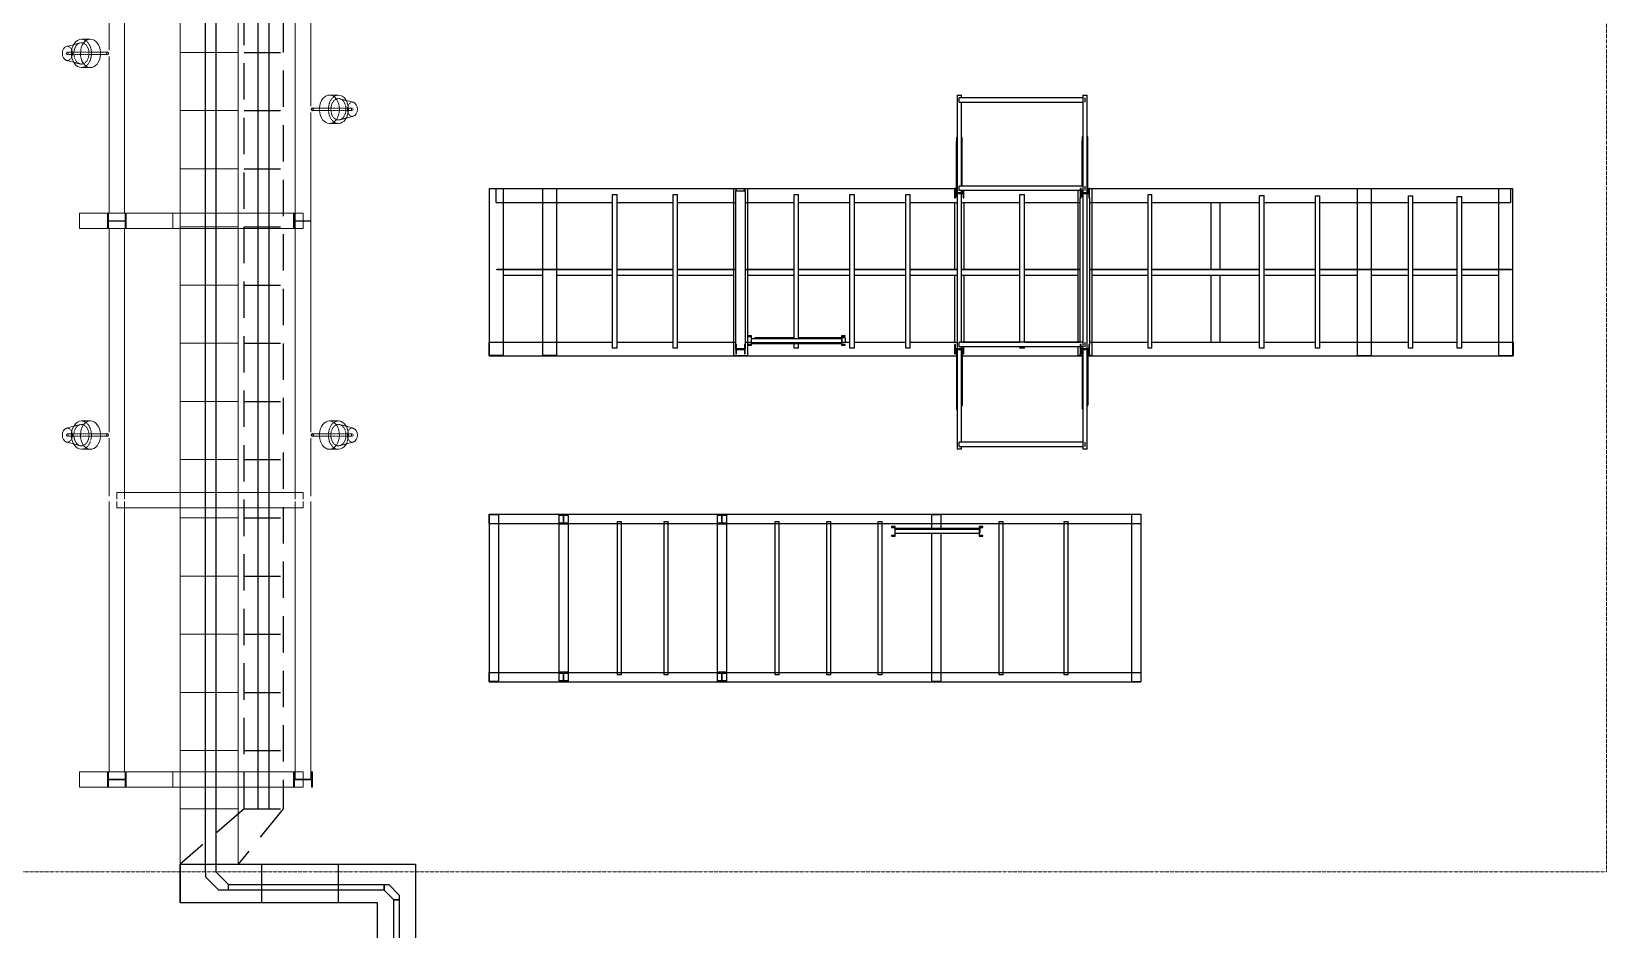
# Model space of a CAD drawing. Header units: inches. Extents: x 19 to 1016051, y 34 to 210034.
# Drawn here: x 144233 to 160474, y 121997 to 131257 of the extents above; entities that cross this region are included whole.
import ezdxf

# ---------------------------------------------------------------- set-up
doc = ezdxf.new("R2010")
doc.units = ezdxf.units.IN
doc.header["$MEASUREMENT"] = 0
for name, pattern in [('CABLEROUTEALL-EMBED 1_DWG$0$HIDDEN2', [0.1875, 0.125, -0.0625]), ('DIVIDE2', [0.625, 0.25, -0.125, 0, -0.125, 0, -0.125]), ('LIGHTINGLAYOUTPROGRESSUNIT-EMBED 1_DWG$0$HIDDEN2', [0.1875, 0.125, -0.0625])]:
    doc.linetypes.add(name, pattern=pattern)
for name, color, linetype in [('CABLE TRAY INSTRUMENTATION', 7, 'Continuous'), ('CABLEROUTEALL-EMBED 1_DWG$0$DwgTemplate', 7, 'Continuous'), ('cables', 7, 'Continuous')]:
    doc.layers.add(name, color=color, linetype=linetype)
for name, color, linetype, lineweight in [('Layout', 6, 'Continuous', 20), ('Pipe Rack Lighting', 1, 'Continuous', 5), ('REV.C CLOUD', 2, 'Continuous', 20)]:
    doc.layers.add(name, color=color, linetype=linetype, lineweight=lineweight)

msp = doc.modelspace()

# ---------------------------------------------------------------- linework, layer by layer
at = {"color": 6}
msp.add_line((145765, 122272), (145765, 122672), dxfattribs=at)
at = {"layer": 'CABLE TRAY INSTRUMENTATION', "color": 6, "linetype": 'CABLEROUTEALL-EMBED 1_DWG$0$HIDDEN2', "ltscale": 3000}
for p, q in [((146427, 123242), (146427, 164642)), ((146827, 142666), (146827, 123242)), ((146427, 131042), (146827, 131042)), ((146427, 130442), (146827, 130442)), ((146427, 130442), (146827, 130442)), ((146427, 130442), (146827, 130442)), ((146427, 129842), (146827, 129842)), ((146427, 129242), (146827, 129242)), ((146427, 129242), (146827, 129242)), ((146427, 128642), (146827, 128642)), ((146427, 128042), (146827, 128042)), ((146427, 127442), (146827, 127442)), ((146427, 126842), (146827, 126842)), ((146427, 126242), (146827, 126242)), ((146427, 125642), (146827, 125642)), ((146427, 125642), (146827, 125642)), ((146427, 125642), (146827, 125642)), ((146427, 125042), (146827, 125042)), ((146427, 124442), (146827, 124442)), ((146427, 124442), (146827, 124442)), ((146427, 123842), (146827, 123842)), ((146427, 123242), (145765, 122672)), ((146827, 123242), (146365, 122672)), ((146427, 123242), (146827, 123242))]:
    msp.add_line(p, q, dxfattribs=at)
at = {"layer": 'CABLE TRAY INSTRUMENTATION', "color": 6}
for p, q in [((145765, 122672), (148192, 122672)), ((145765, 122672), (145765, 122272)), ((146606, 122672), (146606, 122272)), ((147394, 122672), (147394, 122272)), ((148192, 122672), (148192, 97007)), ((147802, 122272), (145765, 122272)), ((147802, 100281), (147802, 122272))]:
    msp.add_line(p, q, dxfattribs=at)
at = {"layer": 'CABLEROUTEALL-EMBED 1_DWG$0$DwgTemplate', "color": 252, "linetype": 'Continuous'}
for p, q in [((153777, 130599), (153777, 126951)), ((153777, 130599), (153823, 130599)), ((153800, 130527), (153800, 130573)), ((155073, 130573), (153800, 130573)), ((153823, 130573), (153823, 130599)), ((155073, 130599), (155073, 126951)), ((155073, 130599), (155119, 130599)), ((155096, 130573), (155096, 130527)), ((155119, 126951), (155119, 130599)), ((153800, 130527), (155073, 130527)), ((153823, 129662), (153823, 130527)), ((153770, 130163), (153770, 130123)), ((153777, 130163), (153770, 130163)), ((153770, 129594), (153770, 130123)), ((153770, 130123), (153775, 130123)), ((153775, 130160), (153777, 130160)), ((153775, 130123), (153775, 130160)), ((153775, 130123), (153775, 129594)), ((153830, 130163), (153823, 130163)), ((153823, 130160), (153830, 130160)), ((153830, 130160), (153830, 130163)), ((153830, 129662), (153830, 130160)), ((155066, 130169), (155066, 130129)), ((155073, 130169), (155066, 130169)), ((155066, 130129), (155071, 130129)), ((155066, 129662), (155066, 130129)), ((155071, 130129), (155071, 130165)), ((155071, 130165), (155073, 130165)), ((155071, 130129), (155071, 129662)), ((155126, 130169), (155119, 130169)), ((155119, 130165), (155126, 130165)), ((155126, 130165), (155126, 130169)), ((155126, 129594), (155126, 130165)), ((148952, 129639), (149096, 129639)), ((148952, 129639), (148952, 127915)), ((149024, 129639), (153752, 129639)), ((149024, 129495), (149024, 129639)), ((149096, 129639), (149096, 127915)), ((149504, 129639), (149504, 127915)), ((149504, 129639), (149648, 129639)), ((149648, 129639), (149648, 127915)), ((151472, 129639), (151472, 127911)), ((151472, 129639), (151616, 129639)), ((151496, 129636), (151496, 129615)), ((151504, 129615), (151496, 129615)), ((151496, 129615), (151592, 129615)), ((151496, 127981), (151496, 129615)), ((151504, 129615), (151504, 129636)), ((151584, 129615), (151584, 129636)), ((151592, 129615), (151584, 129615)), ((151592, 129615), (151592, 129636)), ((151592, 129615), (151592, 127981)), ((151616, 129639), (151616, 127911)), ((153752, 129639), (153752, 129543)), ((153760, 129639), (153752, 129639)), ((153760, 129639), (153770, 129639)), ((153760, 129594), (153760, 129639)), ((153800, 129616), (153800, 129662)), ((155073, 129662), (153800, 129662)), ((155048, 129616), (153800, 129616)), ((153823, 128052), (153823, 129616)), ((153830, 129594), (153830, 129616)), ((153840, 129616), (153840, 129594)), ((153848, 129543), (153848, 129616)), ((155024, 129616), (155024, 128052)), ((155048, 129639), (155048, 129543)), ((155055, 129639), (155048, 129639)), ((155055, 129594), (155055, 129639)), ((155073, 129616), (155055, 129616)), ((155066, 129594), (155066, 129616)), ((155071, 129616), (155071, 129594)), ((155096, 129662), (155096, 129616)), ((155126, 129639), (155136, 129639)), ((155136, 129639), (155136, 129594)), ((155144, 129639), (155136, 129639)), ((155144, 129543), (155144, 129639)), ((155144, 129639), (159483, 129639)), ((155144, 129639), (155168, 129639)), ((155168, 129639), (155168, 127912)), ((157903, 129639), (157903, 127912)), ((157903, 129639), (158047, 129639)), ((158047, 129639), (158047, 127912)), ((159360, 129639), (159504, 129639)), ((159360, 129639), (159360, 127912)), ((159483, 129639), (159483, 129495)), ((159504, 129639), (159504, 127912)), ((149024, 129495), (150225, 129495)), ((150225, 127992), (150225, 129575)), ((150225, 129575), (150271, 129575)), ((150271, 127992), (150271, 129575)), ((150271, 129495), (150849, 129495)), ((150849, 129575), (150895, 129575)), ((150849, 127992), (150849, 129575)), ((150895, 127992), (150895, 129575)), ((150895, 129495), (151496, 129495)), ((151592, 129495), (152097, 129495)), ((152097, 128089), (152097, 129575)), ((152097, 129575), (152143, 129575)), ((152143, 128089), (152143, 129575)), ((152143, 129495), (152673, 129495)), ((152673, 127992), (152673, 129575)), ((152673, 129575), (152719, 129575)), ((152719, 127992), (152719, 129575)), ((152719, 129495), (153249, 129495)), ((153249, 127992), (153249, 129575)), ((153249, 129575), (153295, 129575)), ((153295, 127992), (153295, 129575)), ((153295, 129495), (153777, 129495)), ((153752, 129543), (153760, 129543)), ((153752, 129495), (153752, 128805)), ((153840, 129594), (153760, 129594)), ((153760, 129588), (153840, 129588)), ((153760, 129543), (153760, 129588)), ((153770, 129547), (153770, 129588)), ((153775, 129547), (153770, 129547)), ((153775, 129588), (153775, 129547)), ((153777, 129584), (153775, 129584)), ((153830, 129584), (153823, 129584)), ((153823, 129495), (154425, 129495)), ((153830, 129584), (153830, 129588)), ((153840, 129588), (153840, 129543)), ((153840, 129543), (153848, 129543)), ((153848, 129495), (153848, 128805)), ((154425, 128052), (154425, 129575)), ((154425, 129575), (154471, 129575)), ((154471, 128052), (154471, 129575)), ((154471, 129495), (155048, 129495)), ((155048, 129543), (155055, 129543)), ((155048, 128052), (155048, 129543)), ((155136, 129594), (155055, 129594)), ((155055, 129588), (155136, 129588)), ((155055, 129543), (155055, 129588)), ((155066, 129553), (155066, 129588)), ((155071, 129553), (155066, 129553)), ((155071, 129588), (155071, 129553)), ((155136, 129588), (155136, 129543)), ((155136, 129543), (155144, 129543)), ((155144, 129543), (155144, 128029)), ((155144, 129495), (155749, 129495)), ((155749, 127992), (155749, 129575)), ((155749, 129575), (155786, 129575)), ((155786, 127992), (155786, 129575)), ((155786, 129495), (156897, 129495)), ((156392, 129495), (156392, 128805)), ((156488, 129495), (156488, 128805)), ((156897, 129566), (156943, 129566)), ((156897, 127992), (156897, 129566)), ((156943, 127992), (156943, 129566)), ((156943, 129495), (157472, 129495)), ((157472, 127992), (157472, 129562)), ((157472, 129562), (157519, 129562)), ((157519, 127992), (157519, 129562)), ((157519, 129495), (158432, 129495)), ((158432, 129563), (158478, 129563)), ((158432, 127992), (158432, 129563)), ((158478, 127992), (158478, 129563)), ((158478, 129495), (158935, 129495)), ((158935, 127992), (158935, 129555)), ((158935, 129555), (158981, 129555)), ((158981, 127992), (158981, 129555)), ((158981, 129495), (159483, 129495)), ((149032, 128805), (150225, 128805)), ((149032, 128800), (149032, 128805)), ((150225, 128800), (149032, 128800)), ((150271, 128805), (150849, 128805)), ((150849, 128800), (150271, 128800)), ((150895, 128805), (151496, 128805)), ((151496, 128800), (150895, 128800)), ((151592, 128805), (152097, 128805)), ((152097, 128800), (151592, 128800)), ((152143, 128805), (152673, 128805)), ((152673, 128800), (152143, 128800)), ((152719, 128805), (153249, 128805)), ((153249, 128800), (152719, 128800)), ((153295, 128805), (153777, 128805)), ((153777, 128800), (153295, 128800)), ((153823, 128805), (154425, 128805)), ((154425, 128800), (153823, 128800)), ((154471, 128805), (155048, 128805)), ((155048, 128800), (154471, 128800)), ((155144, 128805), (155749, 128805)), ((155749, 128800), (155144, 128800)), ((155786, 128805), (156897, 128805)), ((156897, 128800), (155786, 128800)), ((156943, 128805), (157472, 128805)), ((157472, 128800), (156943, 128800)), ((157519, 128805), (158432, 128805)), ((158432, 128800), (157519, 128800)), ((158478, 128805), (158935, 128805)), ((158935, 128800), (158478, 128800)), ((158981, 128805), (159490, 128805)), ((159490, 128800), (158981, 128800)), ((159490, 128805), (159490, 128800)), ((149096, 128745), (149504, 128745)), ((149648, 128745), (150225, 128745)), ((150271, 128745), (150849, 128745)), ((150895, 128745), (151472, 128745)), ((151616, 128745), (152097, 128745)), ((152143, 128745), (152673, 128745)), ((152719, 128745), (153249, 128745)), ((153295, 128745), (153777, 128745)), ((153752, 128745), (153752, 128055)), ((153823, 128745), (154425, 128745)), ((153848, 128745), (153848, 128055)), ((154471, 128745), (155024, 128745)), ((155168, 128745), (155749, 128745)), ((155786, 128745), (156897, 128745)), ((156392, 128745), (156392, 128055)), ((156488, 128745), (156488, 128055)), ((156943, 128745), (157472, 128745)), ((157519, 128745), (157903, 128745)), ((158047, 128745), (158432, 128745)), ((158478, 128745), (158935, 128745)), ((158981, 128745), (159360, 128745)), ((148952, 127911), (148952, 128055)), ((148952, 128055), (150225, 128055)), ((150271, 127992), (150225, 127992)), ((150271, 128055), (150849, 128055)), ((150895, 127992), (150849, 127992)), ((150895, 128055), (151496, 128055)), ((151496, 128029), (151496, 127933)), ((151504, 128029), (151496, 128029)), ((151592, 127981), (151496, 127981)), ((151504, 127984), (151504, 128029)), ((151584, 127984), (151504, 127984)), ((151504, 127933), (151504, 127979)), ((151504, 127979), (151584, 127979)), ((151584, 128029), (151584, 127984)), ((151592, 128029), (151584, 128029)), ((151584, 127979), (151584, 127933)), ((151592, 128055), (151653, 128055)), ((151592, 127933), (151592, 128029)), ((151656, 128119), (151617, 128119)), ((151617, 128119), (151617, 128112)), ((151617, 128112), (151653, 128112)), ((151653, 128029), (151617, 128029)), ((151617, 128029), (151617, 128022)), ((151617, 128022), (151656, 128022)), ((151653, 128112), (151653, 128029)), ((151656, 128022), (151656, 128119)), ((152586, 128089), (151656, 128089)), ((151656, 128051), (152586, 128051)), ((151656, 128045), (152586, 128045)), ((151656, 128040), (152586, 128040)), ((152097, 128099), (151693, 128099)), ((151693, 128089), (151693, 128099)), ((152097, 127992), (152097, 128040)), ((152143, 127992), (152097, 127992)), ((152586, 128099), (152143, 128099)), ((152143, 127992), (152143, 128040)), ((152624, 128119), (152586, 128119)), ((152586, 128119), (152586, 128022)), ((152586, 128022), (152624, 128022)), ((152589, 128029), (152589, 128112)), ((152589, 128112), (152624, 128112)), ((152623, 128099), (152589, 128099)), ((152590, 128089), (152589, 128089)), ((152589, 128051), (152590, 128051)), ((152624, 128029), (152589, 128029)), ((152590, 128089), (152590, 128051)), ((152590, 128055), (152623, 128055)), ((152590, 128055), (152673, 128055)), ((152623, 128099), (152623, 128055)), ((152623, 128055), (152623, 128055)), ((152624, 128112), (152624, 128119)), ((152624, 128022), (152624, 128029)), ((152719, 127992), (152673, 127992)), ((152719, 128055), (153249, 128055)), ((153295, 127992), (153249, 127992)), ((153295, 128055), (153777, 128055)), ((153760, 128029), (153752, 128029)), ((153752, 128029), (153752, 127933)), ((153760, 127984), (153760, 128029)), ((153840, 127984), (153760, 127984)), ((153760, 127933), (153760, 127979)), ((153760, 127979), (153840, 127979)), ((153770, 127976), (153777, 127976)), ((153770, 127976), (153770, 127400)), ((155073, 128052), (153800, 128052)), ((153800, 128006), (153800, 128052)), ((155048, 128006), (153800, 128006)), ((153823, 128055), (154425, 128055)), ((153823, 127023), (153823, 128006)), ((153823, 127976), (153830, 127976)), ((153830, 127976), (153830, 127400)), ((153840, 128006), (153840, 127984)), ((153840, 127979), (153840, 127933)), ((153848, 127933), (153848, 128006)), ((154425, 127992), (154425, 128006)), ((154471, 127992), (154425, 127992)), ((154471, 128055), (155048, 128055)), ((154471, 127992), (154471, 128006)), ((155024, 128006), (155024, 127912)), ((155048, 128029), (155048, 127933)), ((155055, 128029), (155048, 128029)), ((155055, 127984), (155055, 128029)), ((155073, 128006), (155055, 128006)), ((155136, 127984), (155055, 127984)), ((155055, 127933), (155055, 127979)), ((155055, 127979), (155136, 127979)), ((155066, 127979), (155066, 127405)), ((155096, 128052), (155096, 128006)), ((155126, 127979), (155126, 127405)), ((155136, 128029), (155136, 127984)), ((155144, 128029), (155136, 128029)), ((155136, 127979), (155136, 127933)), ((155144, 128055), (155749, 128055)), ((155144, 127933), (155144, 128029)), ((155786, 127992), (155749, 127992)), ((155786, 128055), (156897, 128055)), ((156943, 127992), (156897, 127992)), ((156943, 128055), (157472, 128055)), ((157519, 127992), (157472, 127992)), ((157519, 128055), (158432, 128055)), ((158478, 127992), (158432, 127992)), ((158478, 128055), (158935, 128055)), ((158981, 127992), (158935, 127992)), ((158981, 128055), (159511, 128055)), ((159511, 128055), (159511, 127911)), ((149096, 127915), (148952, 127915)), ((148952, 127911), (153770, 127911)), ((149648, 127915), (149504, 127915)), ((151616, 127911), (151472, 127911)), ((151496, 127933), (151504, 127933)), ((151584, 127933), (151592, 127933)), ((153752, 127933), (153760, 127933)), ((153830, 127911), (155066, 127911)), ((153840, 127933), (153848, 127933)), ((155066, 127912), (155024, 127912)), ((155048, 127933), (155055, 127933)), ((155048, 127915), (155048, 127933)), ((155066, 127915), (155048, 127915)), ((155144, 127915), (155126, 127915)), ((155168, 127912), (155126, 127912)), ((155126, 127911), (159511, 127911)), ((155136, 127933), (155144, 127933)), ((155144, 127933), (155144, 127915)), ((158047, 127912), (157903, 127912)), ((159504, 127912), (159360, 127912)), ((153777, 127400), (153770, 127400)), ((153770, 127400), (153770, 127360)), ((153770, 127360), (153775, 127360)), ((153775, 127360), (153775, 127396)), ((153775, 127396), (153777, 127396)), ((153830, 127400), (153823, 127400)), ((153823, 127396), (153830, 127396)), ((153830, 127396), (153830, 127400)), ((155066, 127405), (155066, 127365)), ((155073, 127405), (155066, 127405)), ((155066, 127365), (155071, 127365)), ((155071, 127402), (155073, 127402)), ((155071, 127365), (155071, 127402)), ((155126, 127405), (155119, 127405)), ((155119, 127402), (155126, 127402)), ((155126, 127402), (155126, 127405)), ((153800, 126977), (153800, 127023)), ((155073, 127023), (153800, 127023)), ((155096, 127023), (155096, 126977)), ((153823, 126951), (153777, 126951)), ((153800, 126977), (155073, 126977)), ((153823, 126951), (153823, 126977)), ((155119, 126951), (155073, 126951)), ((148952, 126183), (148952, 126279)), ((148952, 126279), (155672, 126279)), ((148952, 126275), (148952, 124554)), ((148952, 126275), (149048, 126275)), ((149048, 126275), (149048, 124554)), ((149672, 126275), (149672, 126268)), ((149768, 126275), (149672, 126275)), ((149672, 126275), (149672, 124554)), ((149672, 126275), (149768, 126275)), ((149672, 126268), (149717, 126268)), ((149717, 126268), (149717, 126187)), ((149723, 126187), (149723, 126268)), ((149723, 126268), (149768, 126268)), ((149768, 126268), (149768, 126275)), ((149768, 126275), (149768, 124554)), ((150276, 124622), (150276, 126206)), ((150276, 126206), (150317, 126206)), ((150317, 124622), (150317, 126206)), ((150756, 124622), (150756, 126206)), ((150756, 126206), (150797, 126206)), ((150797, 124622), (150797, 126206)), ((151304, 126275), (151400, 126275)), ((151304, 126275), (151304, 124554)), ((151400, 126275), (151304, 126275)), ((151304, 126275), (151304, 126268)), ((151304, 126268), (151349, 126268)), ((151349, 126268), (151349, 126187)), ((151355, 126187), (151355, 126268)), ((151355, 126268), (151400, 126268)), ((151400, 126275), (151400, 124554)), ((151400, 126268), (151400, 126275)), ((151903, 126206), (151944, 126206)), ((151903, 124622), (151903, 126206)), ((151944, 124622), (151944, 126206)), ((152435, 126206), (152477, 126206)), ((152435, 124622), (152435, 126206)), ((152477, 124622), (152477, 126206)), ((152963, 124622), (152963, 126206)), ((152963, 126206), (153005, 126206)), ((153005, 124622), (153005, 126206)), ((153512, 126275), (153608, 126275)), ((153512, 126275), (153512, 126137)), ((153608, 126275), (153608, 126137)), ((154211, 126206), (154253, 126206)), ((154211, 124622), (154211, 126206)), ((154253, 124622), (154253, 126206)), ((154883, 124622), (154883, 126206)), ((154883, 126206), (154924, 126206)), ((154924, 124622), (154924, 126206)), ((155576, 126279), (155672, 126279)), ((155576, 126279), (155576, 124552)), ((155672, 126279), (155672, 126183)), ((155672, 126279), (155672, 124552)), ((148952, 126183), (149672, 126183)), ((149717, 126187), (149672, 126187)), ((149672, 126187), (149672, 126179)), ((149672, 126179), (149768, 126179)), ((149768, 126187), (149723, 126187)), ((149768, 126179), (149768, 126187)), ((149768, 126183), (151304, 126183)), ((151349, 126187), (151304, 126187)), ((151304, 126187), (151304, 126179)), ((151304, 126179), (151400, 126179)), ((151400, 126187), (151355, 126187)), ((151400, 126179), (151400, 126187)), ((151400, 126183), (155672, 126183)), ((153138, 126152), (153100, 126152)), ((153100, 126152), (153100, 126144)), ((153100, 126144), (153135, 126144)), ((153135, 126061), (153100, 126061)), ((153100, 126061), (153100, 126054)), ((153100, 126054), (153138, 126054)), ((153135, 126144), (153135, 126061)), ((153138, 126054), (153138, 126152)), ((153138, 126137), (154006, 126137)), ((154006, 126133), (153138, 126133)), ((154006, 126123), (153138, 126123)), ((153138, 126084), (154006, 126084)), ((153512, 126084), (153512, 124554)), ((153608, 126084), (153608, 124554)), ((154006, 126152), (154006, 126054)), ((154044, 126152), (154006, 126152)), ((154006, 126054), (154044, 126054)), ((154009, 126144), (154044, 126144)), ((154009, 126061), (154009, 126144)), ((154009, 126137), (154013, 126137)), ((154013, 126133), (154009, 126133)), ((154010, 126123), (154009, 126123)), ((154009, 126084), (154010, 126084)), ((154044, 126061), (154009, 126061)), ((154010, 126123), (154010, 126084)), ((154010, 126088), (154013, 126088)), ((154013, 126137), (154013, 126133)), ((154013, 126133), (154013, 126088)), ((154044, 126144), (154044, 126152)), ((154044, 126054), (154044, 126061)), ((148952, 124552), (148952, 124648)), ((148952, 124648), (149672, 124648)), ((149672, 124650), (149672, 124642)), ((149768, 124650), (149672, 124650)), ((149672, 124642), (149717, 124642)), ((149717, 124642), (149717, 124561)), ((149723, 124642), (149768, 124642)), ((149723, 124561), (149723, 124642)), ((149768, 124642), (149768, 124650)), ((149768, 124648), (151304, 124648)), ((150317, 124622), (150276, 124622)), ((150797, 124622), (150756, 124622)), ((151304, 124650), (151304, 124642)), ((151400, 124650), (151304, 124650)), ((151304, 124642), (151349, 124642)), ((151349, 124642), (151349, 124561)), ((151355, 124642), (151400, 124642)), ((151355, 124561), (151355, 124642)), ((151400, 124642), (151400, 124650)), ((151400, 124648), (155672, 124648)), ((151944, 124622), (151903, 124622)), ((152477, 124622), (152435, 124622)), ((153005, 124622), (152963, 124622)), ((154253, 124622), (154211, 124622)), ((154924, 124622), (154883, 124622)), ((155672, 124648), (155672, 124552)), ((149048, 124554), (148952, 124554)), ((148952, 124552), (155672, 124552)), ((149672, 124561), (149672, 124554)), ((149717, 124561), (149672, 124561)), ((149768, 124554), (149672, 124554)), ((149672, 124554), (149768, 124554)), ((149768, 124561), (149723, 124561)), ((149768, 124554), (149768, 124561)), ((151304, 124561), (151304, 124554)), ((151349, 124561), (151304, 124561)), ((151400, 124554), (151304, 124554)), ((151304, 124554), (151400, 124554)), ((151400, 124561), (151355, 124561)), ((151400, 124554), (151400, 124561)), ((153608, 124554), (153512, 124554)), ((155672, 124552), (155576, 124552))]:
    msp.add_line(p, q, dxfattribs=at)
at = {"layer": 'cables'}
for p, q in [((146026, 122592), (146026, 122542)), ((146026, 122542), (146165, 122404)), ((146134, 122592), (146266, 122460)), ((146266, 122404), (146266, 122460)), ((146266, 122404), (146165, 122404))]:
    msp.add_line(p, q, dxfattribs=at)
for points in [[(146026, 122592), (146026, 164493), (146134, 164493), (146134, 122592)], [(146571, 123242), (146571, 164493), (146679, 164493), (146679, 123242)], [(147969, 50532), (147969, 122303), (148025, 122303), (148077, 50532)]]:
    msp.add_lwpolyline(points, dxfattribs=at)
for points in [[(146266, 122460), (147868, 122460), (147868, 122404), (146266, 122404)], [(148025, 122303), (147969, 122303), (147868, 122404), (147868, 122460), (147918, 122460), (148025, 122353)]]:
    msp.add_lwpolyline(points, close=True, dxfattribs=at)
at = {"layer": 'Layout', "color": 252, "linetype": 'DIVIDE2', "ltscale": 10}
for p, q in [((160474, 170592), (160474, 122592)), ((160474, 170592), (160474, 122592)), ((160474, 122592), (131674, 122592))]:
    msp.add_line(p, q, dxfattribs=at)
at = {"layer": 'Layout', "color": 252, "linetype": 'Continuous'}
for p, q in [((145034, 131063), (145034, 132183)), ((145192, 129382), (145192, 132183)), ((146953, 129303), (146953, 132103)), ((147112, 130487), (147112, 132103)), ((145034, 129382), (145034, 130999)), ((147112, 129303), (147112, 130423)), ((144729, 129224), (144729, 129382)), ((145689, 129382), (144729, 129382)), ((145026, 129382), (145016, 129382)), ((145016, 129382), (145016, 129224)), ((145026, 129306), (145026, 129382)), ((145200, 129306), (145026, 129306)), ((145026, 129224), (145026, 129300)), ((145026, 129300), (145200, 129300)), ((145200, 129382), (145200, 129306)), ((145210, 129382), (145200, 129382)), ((145200, 129300), (145200, 129224)), ((145210, 129224), (145210, 129382)), ((145689, 129382), (145689, 129224)), ((147033, 129382), (145689, 129382)), ((146946, 129382), (146936, 129382)), ((146936, 129382), (146936, 129224)), ((146946, 129306), (146946, 129382)), ((147116, 129306), (146946, 129306)), ((146946, 129224), (146946, 129300)), ((146946, 129300), (147116, 129300)), ((146953, 129303), (147112, 129303)), ((146953, 126436), (146953, 129303)), ((147112, 129303), (146953, 129303)), ((147033, 129382), (147033, 129224)), ((147112, 127127), (147112, 129303)), ((145689, 129224), (144729, 129224)), ((145016, 129224), (145026, 129224)), ((145034, 127127), (145034, 129224)), ((145192, 126436), (145192, 129224)), ((145200, 129224), (145210, 129224)), ((147033, 129224), (145689, 129224)), ((146936, 129224), (146946, 129224)), ((145034, 126466), (145034, 127063)), ((147112, 126466), (147112, 127063)), ((145034, 123623), (145034, 126412)), ((147033, 126503), (145113, 126503)), ((145113, 126436), (145113, 126503)), ((145113, 126344), (145113, 126411)), ((145192, 123623), (145192, 126411)), ((146953, 123544), (146953, 126411)), ((147033, 126503), (147033, 126436)), ((147033, 126411), (147033, 126344)), ((147112, 123544), (147112, 126412)), ((147033, 126344), (145113, 126344)), ((145689, 123623), (144729, 123623)), ((144729, 123464), (144729, 123623)), ((145026, 123623), (145016, 123623)), ((145016, 123623), (145016, 123464)), ((145026, 123547), (145026, 123623)), ((145210, 123623), (145200, 123623)), ((145200, 123623), (145200, 123547)), ((145210, 123464), (145210, 123623)), ((145689, 123623), (145689, 123464)), ((147033, 123623), (145689, 123623)), ((146946, 123623), (146936, 123623)), ((146936, 123623), (146936, 123464)), ((146946, 123547), (146946, 123623)), ((147033, 123623), (147033, 123464)), ((147129, 123623), (147120, 123623)), ((147120, 123623), (147120, 123547)), ((147129, 123464), (147129, 123623)), ((145689, 123464), (144729, 123464)), ((145016, 123464), (145026, 123464)), ((145200, 123547), (145026, 123547)), ((145026, 123464), (145026, 123541)), ((145026, 123541), (145200, 123541)), ((145200, 123541), (145200, 123464)), ((145200, 123464), (145210, 123464)), ((147033, 123464), (145689, 123464)), ((146936, 123464), (146946, 123464)), ((147120, 123547), (146946, 123547)), ((146946, 123464), (146946, 123541)), ((146946, 123541), (147120, 123541)), ((147112, 123544), (146953, 123544)), ((147120, 123541), (147120, 123464)), ((147120, 123464), (147129, 123464))]:
    msp.add_line(p, q, dxfattribs=at)
at = {"layer": 'Pipe Rack Lighting', "color": 252, "linetype": 'Continuous'}
for p, q in [((144594, 131103), (144667, 131121)), ((144748, 131177), (144841, 131177)), ((144594, 130959), (144667, 130940)), ((144841, 131043), (145017, 131043)), ((144841, 131019), (145017, 131019)), ((144748, 130885), (144841, 130885)), ((147398, 130601), (147305, 130601)), ((147305, 130467), (147129, 130467)), ((147305, 130443), (147129, 130443)), ((147552, 130527), (147479, 130546)), ((147398, 130309), (147305, 130309)), ((147552, 130383), (147479, 130364)), ((144594, 127167), (144667, 127186)), ((144748, 127242), (144841, 127242)), ((147398, 127242), (147305, 127242)), ((147552, 127167), (147479, 127186)), ((144594, 127023), (144667, 127005)), ((144841, 127107), (145017, 127107)), ((144841, 127083), (145017, 127083)), ((147305, 127107), (147129, 127107)), ((147305, 127083), (147129, 127083)), ((147552, 127023), (147479, 127005)), ((144748, 126949), (144841, 126949)), ((147398, 126949), (147305, 126949))]:
    msp.add_line(p, q, dxfattribs=at)
at = {"layer": 'Pipe Rack Lighting', "color": 252, "linetype": 'LIGHTINGLAYOUTPROGRESSUNIT-EMBED 1_DWG$0$HIDDEN2'}
for p, q in [((144667, 131121), (144734, 131139)), ((144603, 131043), (144841, 131043)), ((144603, 131019), (144841, 131019)), ((144667, 130940), (144734, 130923)), ((147542, 130467), (147305, 130467)), ((147542, 130443), (147305, 130443)), ((147479, 130546), (147411, 130563)), ((147479, 130364), (147411, 130347)), ((144667, 127186), (144734, 127203)), ((147479, 127186), (147411, 127203)), ((144603, 127107), (144841, 127107)), ((144603, 127083), (144841, 127083)), ((144667, 127005), (144734, 126987)), ((147542, 127107), (147305, 127107)), ((147542, 127083), (147305, 127083)), ((147479, 127005), (147411, 126987))]:
    msp.add_line(p, q, dxfattribs=at)
at = {"layer": 'Pipe Rack Lighting', "color": 252, "linetype": 'Continuous'}
for centre, major_axis, start_param, end_param in [((144603, 131031), (0, -73.1), 3.321127, 6.103651), ((144748, 131031), (0, -146), 3.141593, 6.283185), ((144841, 131031), (0, -146), 3.141593, 7.770552), ((144841, 131031), (0, 146), 4.795819, 6.283185), ((147305, 130455), (0, 146), 3.141593, 7.770552), ((147398, 130455), (0, 146), 3.141593, 6.283185), ((147305, 130455), (0, -146), 4.795819, 6.283185), ((147542, 130455), (0, 73.1), 3.321127, 6.103651), ((144603, 127095), (0, -73.1), 3.321127, 6.103651), ((144748, 127095), (0, -146), 3.141593, 6.283185), ((144841, 127095), (0, -146), 3.141593, 7.770552), ((144841, 127095), (0, 146), 4.795819, 6.283185), ((147305, 127095), (0, 146), 3.141593, 7.770552), ((147398, 127095), (0, 146), 3.141593, 6.283185), ((147542, 127095), (0, 73.1), 3.321127, 6.103651), ((147305, 127095), (0, -146), 4.795819, 6.283185)]:
    msp.add_ellipse(centre, major_axis=major_axis, ratio=0.707107, start_param=start_param, end_param=end_param, dxfattribs=at)
at = {"layer": 'Pipe Rack Lighting', "color": 252, "linetype": 'LIGHTINGLAYOUTPROGRESSUNIT-EMBED 1_DWG$0$HIDDEN2'}
for centre, major_axis, start_param, end_param in [((144603, 131031), (0, 73.1), 2.962058, 6.283185), ((144603, 131031), (0, 73.1), 0, 0.179534), ((144748, 131031), (0, 146), 3.141593, 6.283185), ((144841, 131031), (0, -146), 1.487366, 1.654226), ((147398, 130455), (0, -146), 3.141593, 6.283185), ((147305, 130455), (0, 146), 1.487366, 1.654226), ((147542, 130455), (0, -73.1), 2.962058, 6.283185), ((147542, 130455), (0, -73.1), 0, 0.179534), ((144603, 127095), (0, 73.1), 2.962058, 6.283185), ((144603, 127095), (0, 73.1), 0, 0.179534), ((144748, 127095), (0, 146), 3.141593, 6.283185), ((147398, 127095), (0, -146), 3.141593, 6.283185), ((147542, 127095), (0, -73.1), 2.962058, 6.283185), ((144841, 127095), (0, -146), 1.487366, 1.654226), ((147305, 127095), (0, 146), 1.487366, 1.654226), ((147542, 127095), (0, -73.1), 0, 0.179534)]:
    msp.add_ellipse(centre, major_axis=major_axis, ratio=0.707107, start_param=start_param, end_param=end_param, dxfattribs=at)
for centre, major_axis in [((144748, 131031), (0, 110)), ((144603, 131031), (0, 12.2)), ((147398, 130455), (0, -110)), ((147542, 130455), (0, -12.2)), ((144748, 127095), (0, 110)), ((147398, 127095), (0, -110)), ((144603, 127095), (0, 12.2)), ((147542, 127095), (0, -12.2))]:
    msp.add_ellipse(centre, major_axis=major_axis, ratio=0.707107, dxfattribs=at)
at = {"layer": 'Pipe Rack Lighting', "color": 252, "linetype": 'Continuous'}
for centre, major_axis in [((145017, 131031), (0, -15.2)), ((145017, 131031), (0, -15.2)), ((145017, 131031), (0, 12.2)), ((147129, 130455), (0, -15.2)), ((147129, 130455), (0, -15.2)), ((147129, 130455), (0, -12.2)), ((145017, 127095), (0, -15.2)), ((145017, 127095), (0, -15.2)), ((145017, 127095), (0, 12.2)), ((147129, 127095), (0, -15.2)), ((147129, 127095), (0, -15.2)), ((147129, 127095), (0, -12.2))]:
    msp.add_ellipse(centre, major_axis=major_axis, ratio=0.707107, dxfattribs=at)
at = {"layer": 'REV.C CLOUD', "color": 3}
for p, q in [((145765, 122672), (145765, 164642)), ((146365, 143266), (146365, 122672)), ((145765, 131042), (146365, 131042)), ((145765, 130442), (146365, 130442)), ((145765, 130442), (146365, 130442)), ((145765, 130442), (146365, 130442)), ((145765, 129842), (146365, 129842)), ((145765, 129242), (146365, 129242)), ((145765, 128642), (146365, 128642)), ((145765, 128042), (146365, 128042)), ((145765, 127442), (146365, 127442)), ((145765, 126842), (146365, 126842)), ((145765, 126242), (146365, 126242)), ((145765, 125642), (146365, 125642)), ((145765, 125642), (146365, 125642)), ((145765, 125642), (146365, 125642)), ((145765, 125042), (146365, 125042)), ((145765, 124442), (146365, 124442)), ((145765, 124442), (146365, 124442)), ((145765, 123842), (146365, 123842)), ((145765, 123272), (145765, 122672)), ((145765, 123242), (146365, 123242))]:
    msp.add_line(p, q, dxfattribs=at)

doc.saveas('drawing.dxf')
